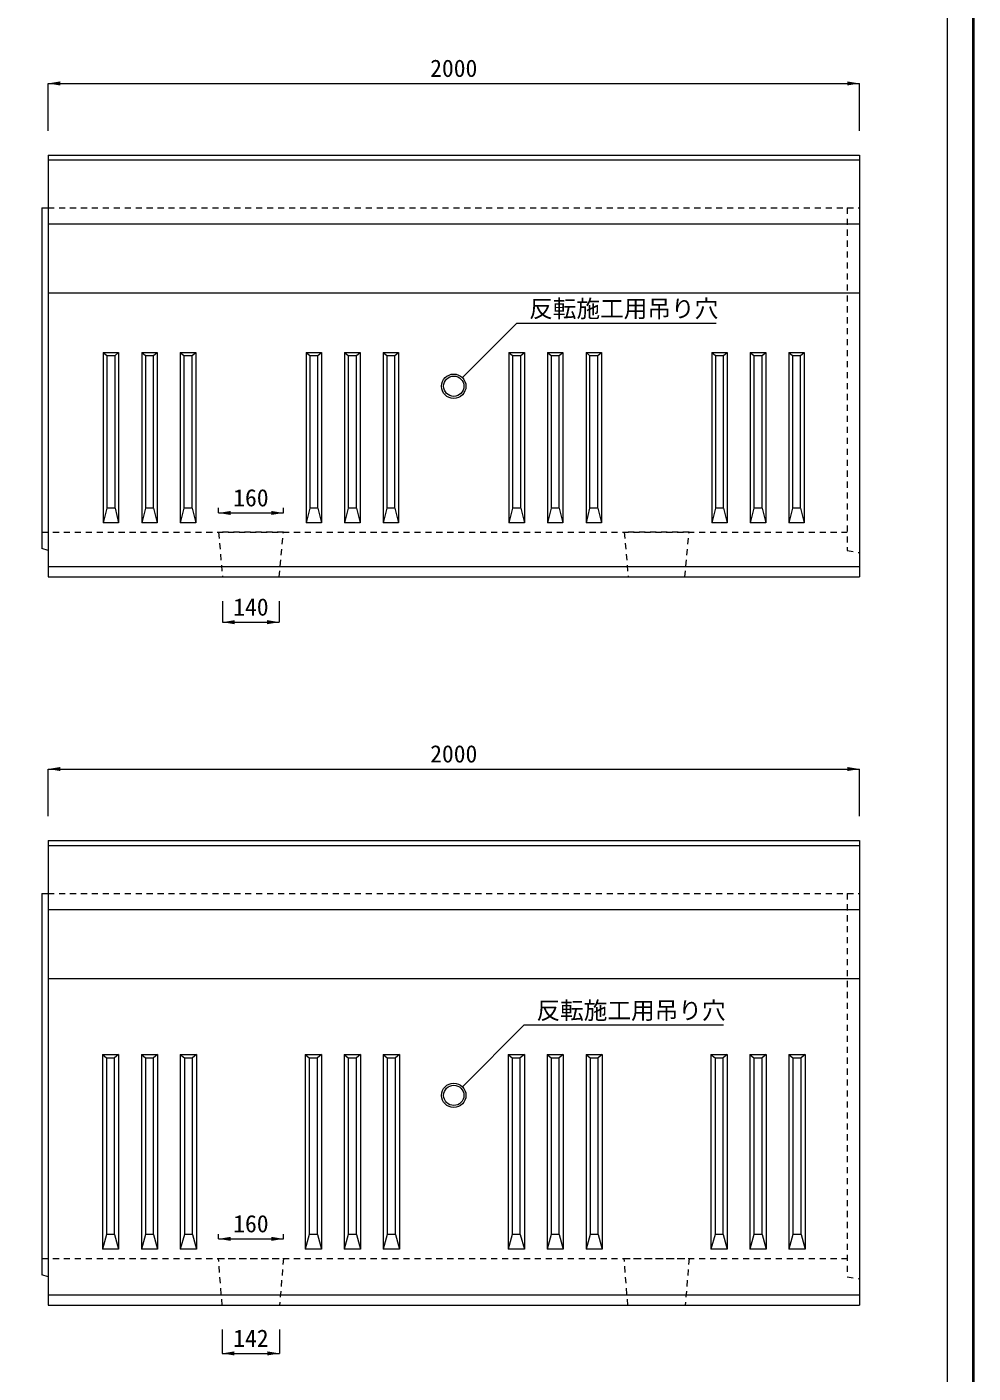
# Model space of a CAD drawing. Units: millimetres at full size. Extents: x -5540 to 13511, y -4102 to 22994.
# Drawn here: x 10755 to 13087, y 13677 to 16995 of the extents above; entities that cross this region are included whole.
import ezdxf
from ezdxf.enums import TextEntityAlignment as Align

# ---------------------------------------------------------------- set-up
doc = ezdxf.new("R2010")
doc.units = ezdxf.units.MM
doc.header["$LTSCALE"] = 40
doc.linetypes.add('USER1', pattern=[0.675, 0.375, -0.3])
for name, color, linetype, lineweight in [('0_2', 7, 'Continuous', 13), ('図枠', 7, 'Continuous', 5), ('寸法線', 7, 'Continuous', 13), ('引出線', 4, 'Continuous', 13), ('本体', 2, 'Continuous', 13), ('開孔(スリット)', 30, 'Continuous', 9), ('開孔部', 30, 'USER1', 9)]:
    doc.layers.add(name, color=color, linetype=linetype, lineweight=lineweight)
doc.styles.add('ＭＳ ゴシック', font='')
doc.styles.get('ＭＳ ゴシック').set_extended_font_data('MS Gothic')

# ---------------------------------------------------------------- blocks, each defined once
blk = doc.blocks.new('filled_arrow')
at = {"color": 0, "linetype": 'Continuous', "lineweight": -2}
blk.add_solid([(7.5, 1.25), (0, 0), (7.5, -1.25)], dxfattribs=at)

msp = doc.modelspace()

# ---------------------------------------------------------------- linework, layer by layer
at = {"layer": '0_2', "color": 1}
msp.add_lwpolyline([(9372.87, 11708.78), (13023.49, 11708.78), (13023.49, 20228.3), (9372.87, 20228.3)], close=True, dxfattribs=at)
at = {"layer": '図枠', "lineweight": 40}
msp.add_line((13086.84, 22570.17), (13086.84, 10819.83), dxfattribs=at)
at = {"layer": '寸法線'}
for p, q in [((10806.7, 16856.09), (12806.71, 16856.09)), ((10806.7, 16739.68), (10806.7, 16856.09)), ((12806.71, 16739.68), (12806.71, 16856.09)), ((11226.7, 15797.32), (11226.7, 15809.68)), ((11226.7, 15797.32), (11386.7, 15797.32)), ((11386.7, 15797.32), (11386.7, 15809.68)), ((11236.7, 15579.68), (11236.7, 15528.11)), ((11376.7, 15579.68), (11376.7, 15528.11)), ((11236.7, 15528.11), (11376.7, 15528.11)), ((10806.7, 15166.1), (12806.71, 15166.1)), ((10806.7, 15049.68), (10806.7, 15166.1)), ((12806.71, 15049.68), (12806.71, 15166.1)), ((11226.7, 14007.99), (11226.7, 14019.68)), ((11226.7, 14007.99), (11386.7, 14007.99)), ((11386.7, 14007.99), (11386.7, 14019.68)), ((11235.9, 13784.68), (11235.9, 13725.62)), ((11377.5, 13784.68), (11377.5, 13725.62)), ((11235.9, 13725.62), (11377.5, 13725.62))]:
    msp.add_line(p, q, dxfattribs=at)
at = {"layer": '引出線'}
for points in [[(11827.92, 16130.89), (11962.59, 16265.56), (12453.55, 16265.56)], [(11827.92, 14382.9), (11980.68, 14535.66), (12471.65, 14535.66)]]:
    msp.add_lwpolyline(points, dxfattribs=at)
at = {"layer": '本体'}
for p, q in [((10806.7, 16679.68), (10806.7, 15639.68)), ((10806.7, 16679.68), (12806.7, 16679.68)), ((12806.7, 16679.68), (12806.7, 15639.68)), ((10806.7, 15639.68), (12806.7, 15639.68)), ((10806.7, 14989.68), (12806.7, 14989.68)), ((10806.7, 14989.68), (10806.7, 13844.68)), ((12806.7, 14989.68), (12806.7, 13844.68)), ((10806.7, 13844.68), (12806.7, 13844.68))]:
    msp.add_line(p, q, dxfattribs=at)
at = {"layer": '本体', "lineweight": 9}
for p, q in [((10806.7, 16667.68), (12806.7, 16667.68)), ((10791.7, 16549.68), (10791.7, 15709.68)), ((10791.7, 16549.68), (10806.7, 16549.68)), ((10806.7, 16509.68), (12806.71, 16509.68)), ((10806.7, 16339.68), (12806.7, 16339.68)), ((10806.7, 15704.68), (10791.7, 15709.68)), ((10806.7, 15665.33), (12806.71, 15665.33)), ((10806.7, 14977.68), (12806.71, 14977.68)), ((10791.7, 14859.68), (10806.7, 14859.68)), ((10791.7, 14859.68), (10791.7, 13919.68)), ((10806.7, 14819.68), (12806.71, 14819.68)), ((10806.7, 14649.68), (12806.71, 14649.68)), ((10806.7, 13914.68), (10791.7, 13919.68)), ((10806.7, 13870.08), (12806.71, 13870.08))]:
    msp.add_line(p, q, dxfattribs=at)
at = {"layer": '本体', "linetype": 'USER1', "lineweight": 9}
for p, q in [((10806.7, 16549.68), (12776.7, 16549.68)), ((12776.7, 16549.68), (12776.7, 15704.68)), ((12776.7, 16549.68), (12806.7, 16549.68)), ((10791.7, 15749.68), (12776.7, 15749.68)), ((12776.7, 15704.68), (12806.7, 15699.68)), ((10806.7, 14859.68), (12776.7, 14859.68)), ((12776.7, 14859.68), (12776.7, 13914.68)), ((12776.7, 14859.68), (12806.7, 14859.68)), ((10791.7, 13959.68), (12776.7, 13959.68)), ((12776.7, 13914.68), (12806.7, 13909.68))]:
    msp.add_line(p, q, dxfattribs=at)
at = {"layer": '本体', "lineweight": 9}
for centre, radius in [((11806.7, 16109.68), 30), ((11806.7, 16109.68), 25), ((11806.7, 14361.68), 30), ((11806.7, 14361.68), 25)]:
    msp.add_circle(centre, radius, dxfattribs=at)
at = {"layer": '開孔(スリット)'}
for p, q in [((10942.7, 16192.62), (10980.7, 16192.62)), ((10942.7, 16192.62), (10942.7, 15772.68)), ((10942.7, 16192.62), (10951.7, 16185.2)), ((10951.7, 16185.2), (10971.7, 16185.2)), ((10951.7, 16185.2), (10951.7, 15809.41)), ((10971.7, 16185.2), (10980.7, 16192.62)), ((10971.7, 15809.41), (10971.7, 16185.2)), ((10980.7, 16192.62), (10980.7, 15772.68)), ((11037.7, 16192.62), (11075.7, 16192.62)), ((11037.7, 16192.62), (11037.7, 15772.68)), ((11037.7, 16192.62), (11046.7, 16185.2)), ((11046.7, 16185.2), (11066.7, 16185.2)), ((11046.7, 16185.2), (11046.7, 15809.41)), ((11066.7, 16185.2), (11075.7, 16192.62)), ((11066.7, 15809.41), (11066.7, 16185.2)), ((11075.7, 16192.62), (11075.7, 15772.68)), ((11132.7, 16192.62), (11170.7, 16192.62)), ((11132.7, 16192.62), (11132.7, 15772.68)), ((11132.7, 16192.62), (11141.7, 16185.2)), ((11141.7, 16185.2), (11161.7, 16185.2)), ((11141.7, 16185.2), (11141.7, 15809.41)), ((11161.7, 16185.2), (11170.7, 16192.62)), ((11161.7, 15809.41), (11161.7, 16185.2)), ((11170.7, 16192.62), (11170.7, 15772.68)), ((11442.7, 16192.62), (11480.7, 16192.62)), ((11442.7, 16192.62), (11442.7, 15772.68)), ((11442.7, 16192.62), (11451.7, 16185.2)), ((11451.7, 16185.2), (11471.7, 16185.2)), ((11451.7, 16185.2), (11451.7, 15809.41)), ((11471.7, 16185.2), (11480.7, 16192.62)), ((11471.7, 15809.41), (11471.7, 16185.2)), ((11480.7, 16192.62), (11480.7, 15772.68)), ((11537.7, 16192.62), (11575.7, 16192.62)), ((11537.7, 16192.62), (11537.7, 15772.68)), ((11537.7, 16192.62), (11546.7, 16185.2)), ((11546.7, 16185.2), (11566.7, 16185.2)), ((11546.7, 16185.2), (11546.7, 15809.41)), ((11566.7, 16185.2), (11575.7, 16192.62)), ((11566.7, 15809.41), (11566.7, 16185.2)), ((11575.7, 16192.62), (11575.7, 15772.68)), ((11632.7, 16192.62), (11670.7, 16192.62)), ((11632.7, 16192.62), (11632.7, 15772.68)), ((11632.7, 16192.62), (11641.7, 16185.2)), ((11641.7, 16185.2), (11661.7, 16185.2)), ((11641.7, 16185.2), (11641.7, 15809.41)), ((11661.7, 16185.2), (11670.7, 16192.62)), ((11661.7, 15809.41), (11661.7, 16185.2)), ((11670.7, 16192.62), (11670.7, 15772.68)), ((11942.7, 16192.62), (11980.7, 16192.62)), ((11942.7, 16192.62), (11942.7, 15772.68)), ((11942.7, 16192.62), (11951.7, 16185.2)), ((11951.7, 16185.2), (11971.7, 16185.2)), ((11951.7, 16185.2), (11951.7, 15809.41)), ((11971.7, 16185.2), (11980.7, 16192.62)), ((11971.7, 15809.41), (11971.7, 16185.2)), ((11980.7, 16192.62), (11980.7, 15772.68)), ((12037.7, 16192.62), (12075.7, 16192.62)), ((12037.7, 16192.62), (12037.7, 15772.68)), ((12037.7, 16192.62), (12046.7, 16185.2)), ((12046.7, 16185.2), (12066.7, 16185.2)), ((12046.7, 16185.2), (12046.7, 15809.41)), ((12066.7, 16185.2), (12075.7, 16192.62)), ((12066.7, 15809.41), (12066.7, 16185.2)), ((12075.7, 16192.62), (12075.7, 15772.68)), ((12132.7, 16192.62), (12170.7, 16192.62)), ((12132.7, 16192.62), (12132.7, 15772.68)), ((12132.7, 16192.62), (12141.7, 16185.2)), ((12141.7, 16185.2), (12161.7, 16185.2)), ((12141.7, 16185.2), (12141.7, 15809.41)), ((12161.7, 16185.2), (12170.7, 16192.62)), ((12161.7, 15809.41), (12161.7, 16185.2)), ((12170.7, 16192.62), (12170.7, 15772.68)), ((12442.7, 16192.62), (12480.7, 16192.62)), ((12442.7, 16192.62), (12442.7, 15772.68)), ((12442.7, 16192.62), (12451.7, 16185.2)), ((12451.7, 16185.2), (12471.7, 16185.2)), ((12451.7, 16185.2), (12451.7, 15809.41)), ((12471.7, 16185.2), (12480.7, 16192.62)), ((12471.7, 15809.41), (12471.7, 16185.2)), ((12480.7, 16192.62), (12480.7, 15772.68)), ((12537.7, 16192.62), (12575.7, 16192.62)), ((12537.7, 16192.62), (12537.7, 15772.68)), ((12537.7, 16192.62), (12546.7, 16185.2)), ((12546.7, 16185.2), (12566.7, 16185.2)), ((12546.7, 16185.2), (12546.7, 15809.41)), ((12566.7, 16185.2), (12575.7, 16192.62)), ((12566.7, 15809.41), (12566.7, 16185.2)), ((12575.7, 16192.62), (12575.7, 15772.68)), ((12632.7, 16192.62), (12670.7, 16192.62)), ((12632.7, 16192.62), (12632.7, 15772.68)), ((12632.7, 16192.62), (12641.7, 16185.2)), ((12641.7, 16185.2), (12661.7, 16185.2)), ((12641.7, 16185.2), (12641.7, 15809.41)), ((12661.7, 16185.2), (12670.7, 16192.62)), ((12661.7, 15809.41), (12661.7, 16185.2)), ((12670.7, 16192.62), (12670.7, 15772.68)), ((10951.7, 15809.41), (10942.7, 15772.68)), ((10971.7, 15809.41), (10951.7, 15809.41)), ((10971.7, 15809.41), (10980.7, 15772.68)), ((11046.7, 15809.41), (11037.7, 15772.68)), ((11066.7, 15809.41), (11046.7, 15809.41)), ((11066.7, 15809.41), (11075.7, 15772.68)), ((11141.7, 15809.41), (11132.7, 15772.68)), ((11161.7, 15809.41), (11141.7, 15809.41)), ((11161.7, 15809.41), (11170.7, 15772.68)), ((11451.7, 15809.41), (11442.7, 15772.68)), ((11471.7, 15809.41), (11451.7, 15809.41)), ((11471.7, 15809.41), (11480.7, 15772.68)), ((11546.7, 15809.41), (11537.7, 15772.68)), ((11566.7, 15809.41), (11546.7, 15809.41)), ((11566.7, 15809.41), (11575.7, 15772.68)), ((11641.7, 15809.41), (11632.7, 15772.68)), ((11661.7, 15809.41), (11641.7, 15809.41)), ((11661.7, 15809.41), (11670.7, 15772.68)), ((11951.7, 15809.41), (11942.7, 15772.68)), ((11971.7, 15809.41), (11951.7, 15809.41)), ((11971.7, 15809.41), (11980.7, 15772.68)), ((12046.7, 15809.41), (12037.7, 15772.68)), ((12066.7, 15809.41), (12046.7, 15809.41)), ((12066.7, 15809.41), (12075.7, 15772.68)), ((12141.7, 15809.41), (12132.7, 15772.68)), ((12161.7, 15809.41), (12141.7, 15809.41)), ((12161.7, 15809.41), (12170.7, 15772.68)), ((12451.7, 15809.41), (12442.7, 15772.68)), ((12471.7, 15809.41), (12451.7, 15809.41)), ((12471.7, 15809.41), (12480.7, 15772.68)), ((12546.7, 15809.41), (12537.7, 15772.68)), ((12566.7, 15809.41), (12546.7, 15809.41)), ((12566.7, 15809.41), (12575.7, 15772.68)), ((12641.7, 15809.41), (12632.7, 15772.68)), ((12661.7, 15809.41), (12641.7, 15809.41)), ((12661.7, 15809.41), (12670.7, 15772.68)), ((10980.7, 15772.68), (10942.7, 15772.68)), ((11075.7, 15772.68), (11037.7, 15772.68)), ((11170.7, 15772.68), (11132.7, 15772.68)), ((11480.7, 15772.68), (11442.7, 15772.68)), ((11575.7, 15772.68), (11537.7, 15772.68)), ((11670.7, 15772.68), (11632.7, 15772.68)), ((11980.7, 15772.68), (11942.7, 15772.68)), ((12075.7, 15772.68), (12037.7, 15772.68)), ((12170.7, 15772.68), (12132.7, 15772.68)), ((12480.7, 15772.68), (12442.7, 15772.68)), ((12575.7, 15772.68), (12537.7, 15772.68)), ((12670.7, 15772.68), (12632.7, 15772.68)), ((10940.7, 14462.65), (10980.7, 14462.65)), ((10940.7, 14462.65), (10940.7, 13982.68)), ((10940.7, 14462.65), (10950.7, 14453.88)), ((10950.7, 14453.88), (10970.7, 14453.88)), ((10950.7, 14453.88), (10950.7, 14019.06)), ((10980.7, 14462.65), (10970.7, 14453.88)), ((10970.7, 14019.06), (10970.7, 14453.88)), ((10980.7, 14462.65), (10980.7, 13982.68)), ((11036.7, 14462.65), (11076.7, 14462.65)), ((11036.7, 14462.65), (11036.7, 13982.68)), ((11036.7, 14462.65), (11046.7, 14453.88)), ((11046.7, 14453.88), (11066.7, 14453.88)), ((11046.7, 14453.88), (11046.7, 14019.06)), ((11076.7, 14462.65), (11066.7, 14453.88)), ((11066.7, 14019.06), (11066.7, 14453.88)), ((11076.7, 14462.65), (11076.7, 13982.68)), ((11132.7, 14462.65), (11172.7, 14462.65)), ((11132.7, 14462.65), (11132.7, 13982.68)), ((11132.7, 14462.65), (11142.7, 14453.88)), ((11142.7, 14453.88), (11162.7, 14453.88)), ((11142.7, 14453.88), (11142.7, 14019.06)), ((11172.7, 14462.65), (11162.7, 14453.88)), ((11162.7, 14019.06), (11162.7, 14453.88)), ((11172.7, 14462.65), (11172.7, 13982.68)), ((11440.7, 14462.65), (11480.7, 14462.65)), ((11440.7, 14462.65), (11440.7, 13982.68)), ((11440.7, 14462.65), (11450.7, 14453.88)), ((11450.7, 14453.88), (11470.7, 14453.88)), ((11450.7, 14453.88), (11450.7, 14019.06)), ((11480.7, 14462.65), (11470.7, 14453.88)), ((11470.7, 14019.06), (11470.7, 14453.88)), ((11480.7, 14462.65), (11480.7, 13982.68)), ((11536.7, 14462.65), (11576.7, 14462.65)), ((11536.7, 14462.65), (11536.7, 13982.68)), ((11536.7, 14462.65), (11546.7, 14453.88)), ((11546.7, 14453.88), (11566.7, 14453.88)), ((11546.7, 14453.88), (11546.7, 14019.06)), ((11576.7, 14462.65), (11566.7, 14453.88)), ((11566.7, 14019.06), (11566.7, 14453.88)), ((11576.7, 14462.65), (11576.7, 13982.68)), ((11632.7, 14462.65), (11672.7, 14462.65)), ((11632.7, 14462.65), (11632.7, 13982.68)), ((11632.7, 14462.65), (11642.7, 14453.88)), ((11642.7, 14453.88), (11662.7, 14453.88)), ((11642.7, 14453.88), (11642.7, 14019.06)), ((11672.7, 14462.65), (11662.7, 14453.88)), ((11662.7, 14019.06), (11662.7, 14453.88)), ((11672.7, 14462.65), (11672.7, 13982.68)), ((11940.7, 14462.65), (11980.7, 14462.65)), ((11940.7, 14462.65), (11940.7, 13982.68)), ((11940.7, 14462.65), (11950.7, 14453.88)), ((11950.7, 14453.88), (11970.7, 14453.88)), ((11950.7, 14453.88), (11950.7, 14019.06)), ((11980.7, 14462.65), (11970.7, 14453.88)), ((11970.7, 14019.06), (11970.7, 14453.88)), ((11980.7, 14462.65), (11980.7, 13982.68)), ((12036.7, 14462.65), (12076.7, 14462.65)), ((12036.7, 14462.65), (12036.7, 13982.68)), ((12036.7, 14462.65), (12046.7, 14453.88)), ((12046.7, 14453.88), (12066.7, 14453.88)), ((12046.7, 14453.88), (12046.7, 14019.06)), ((12076.7, 14462.65), (12066.7, 14453.88)), ((12066.7, 14019.06), (12066.7, 14453.88)), ((12076.7, 14462.65), (12076.7, 13982.68)), ((12132.7, 14462.65), (12172.7, 14462.65)), ((12132.7, 14462.65), (12132.7, 13982.68)), ((12132.7, 14462.65), (12142.7, 14453.88)), ((12142.7, 14453.88), (12162.7, 14453.88)), ((12142.7, 14453.88), (12142.7, 14019.06)), ((12172.7, 14462.65), (12162.7, 14453.88)), ((12162.7, 14019.06), (12162.7, 14453.88)), ((12172.7, 14462.65), (12172.7, 13982.68)), ((12440.7, 14462.65), (12480.7, 14462.65)), ((12440.7, 14462.65), (12440.7, 13982.68)), ((12440.7, 14462.65), (12450.7, 14453.88)), ((12450.7, 14453.88), (12470.7, 14453.88)), ((12450.7, 14453.88), (12450.7, 14019.06)), ((12480.7, 14462.65), (12470.7, 14453.88)), ((12470.7, 14019.06), (12470.7, 14453.88)), ((12480.7, 14462.65), (12480.7, 13982.68)), ((12536.7, 14462.65), (12576.7, 14462.65)), ((12536.7, 14462.65), (12536.7, 13982.68)), ((12536.7, 14462.65), (12546.7, 14453.88)), ((12546.7, 14453.88), (12566.7, 14453.88)), ((12546.7, 14453.88), (12546.7, 14019.06)), ((12576.7, 14462.65), (12566.7, 14453.88)), ((12566.7, 14019.06), (12566.7, 14453.88)), ((12576.7, 14462.65), (12576.7, 13982.68)), ((12632.7, 14462.65), (12672.7, 14462.65)), ((12632.7, 14462.65), (12632.7, 13982.68)), ((12632.7, 14462.65), (12642.7, 14453.88)), ((12642.7, 14453.88), (12662.7, 14453.88)), ((12642.7, 14453.88), (12642.7, 14019.06)), ((12672.7, 14462.65), (12662.7, 14453.88)), ((12662.7, 14019.06), (12662.7, 14453.88)), ((12672.7, 14462.65), (12672.7, 13982.68)), ((10950.7, 14019.06), (10940.7, 13982.68)), ((10970.7, 14019.06), (10950.7, 14019.06)), ((10970.7, 14019.06), (10980.7, 13982.68)), ((11046.7, 14019.06), (11036.7, 13982.68)), ((11066.7, 14019.06), (11046.7, 14019.06)), ((11066.7, 14019.06), (11076.7, 13982.68)), ((11142.7, 14019.06), (11132.7, 13982.68)), ((11162.7, 14019.06), (11142.7, 14019.06)), ((11162.7, 14019.06), (11172.7, 13982.68)), ((11450.7, 14019.06), (11440.7, 13982.68)), ((11470.7, 14019.06), (11450.7, 14019.06)), ((11470.7, 14019.06), (11480.7, 13982.68)), ((11546.7, 14019.06), (11536.7, 13982.68)), ((11566.7, 14019.06), (11546.7, 14019.06)), ((11566.7, 14019.06), (11576.7, 13982.68)), ((11642.7, 14019.06), (11632.7, 13982.68)), ((11662.7, 14019.06), (11642.7, 14019.06)), ((11662.7, 14019.06), (11672.7, 13982.68)), ((11950.7, 14019.06), (11940.7, 13982.68)), ((11970.7, 14019.06), (11950.7, 14019.06)), ((11970.7, 14019.06), (11980.7, 13982.68)), ((12046.7, 14019.06), (12036.7, 13982.68)), ((12066.7, 14019.06), (12046.7, 14019.06)), ((12066.7, 14019.06), (12076.7, 13982.68)), ((12142.7, 14019.06), (12132.7, 13982.68)), ((12162.7, 14019.06), (12142.7, 14019.06)), ((12162.7, 14019.06), (12172.7, 13982.68)), ((12450.7, 14019.06), (12440.7, 13982.68)), ((12470.7, 14019.06), (12450.7, 14019.06)), ((12470.7, 14019.06), (12480.7, 13982.68)), ((12546.7, 14019.06), (12536.7, 13982.68)), ((12566.7, 14019.06), (12546.7, 14019.06)), ((12566.7, 14019.06), (12576.7, 13982.68)), ((12642.7, 14019.06), (12632.7, 13982.68)), ((12662.7, 14019.06), (12642.7, 14019.06)), ((12662.7, 14019.06), (12672.7, 13982.68)), ((10980.7, 13982.68), (10940.7, 13982.68)), ((11076.7, 13982.68), (11036.7, 13982.68)), ((11172.7, 13982.68), (11132.7, 13982.68)), ((11480.7, 13982.68), (11440.7, 13982.68)), ((11576.7, 13982.68), (11536.7, 13982.68)), ((11672.7, 13982.68), (11632.7, 13982.68)), ((11980.7, 13982.68), (11940.7, 13982.68)), ((12076.7, 13982.68), (12036.7, 13982.68)), ((12172.7, 13982.68), (12132.7, 13982.68)), ((12480.7, 13982.68), (12440.7, 13982.68)), ((12576.7, 13982.68), (12536.7, 13982.68)), ((12672.7, 13982.68), (12632.7, 13982.68))]:
    msp.add_line(p, q, dxfattribs=at)
at = {"layer": '開孔部'}
for p, q in [((11386.7, 13959.68), (11377.5, 13844.68)), ((12386.7, 13959.68), (12377.5, 13844.68))]:
    msp.add_line(p, q, dxfattribs=at)
for points in [[(11386.7, 15749.68), (11226.7, 15749.68), (11236.7, 15639.68), (11376.7, 15639.68)], [(12386.7, 15749.68), (12226.7, 15749.68), (12236.7, 15639.68), (12376.7, 15639.68)]]:
    msp.add_lwpolyline(points, close=True, dxfattribs=at)
for points in [[(11235.9, 13844.68), (11226.7, 13959.68), (11386.7, 13959.68)], [(12235.9, 13844.68), (12226.7, 13959.68), (12386.7, 13959.68)]]:
    msp.add_lwpolyline(points, dxfattribs=at)

# ---------------------------------------------------------------- block references
at = {"layer": '寸法線', "xscale": 4, "yscale": 4}
for p in [(10806.7, 16856.09), (11226.7, 15797.32), (11236.7, 15528.11), (10806.7, 15166.1), (11226.7, 14007.99), (11235.9, 13725.62)]:
    msp.add_blockref('filled_arrow', p, dxfattribs=at)
at = {"layer": '寸法線', "xscale": 4, "yscale": 4, "rotation": 180}
for p in [(12806.71, 16856.09), (11386.7, 15797.32), (11376.7, 15528.11), (12806.71, 15166.1), (11386.7, 14007.99), (11377.5, 13725.62)]:
    msp.add_blockref('filled_arrow', p, dxfattribs=at)
at = {"layer": '引出線', "xscale": 0.133, "yscale": 0.133, "rotation": 45}
for p in [(11827.92, 16130.89), (11827.92, 14382.9)]:
    msp.add_blockref('filled_arrow', p, dxfattribs=at)

# ---------------------------------------------------------------- texts
at = {"layer": '寸法線', "style": 'ＭＳ ゴシック'}
for s, p in [('2000', (11806.7, 16893.59)), ('160', (11306.7, 15834.82)), ('140', (11306.7, 15565.61)), ('2000', (11806.7, 15203.6)), ('160', (11306.7, 14045.49)), ('142', (11306.7, 13763.12))]:
    msp.add_text(s, height=42.72, dxfattribs=at).set_placement(p, align=Align.MIDDLE_CENTER)
at = {"layer": '引出線', "style": 'ＭＳ ゴシック'}
for p in [(11992.59, 16322.31), (12010.68, 14592.4)]:
    msp.add_text('反転施工用吊り穴', height=42.72, dxfattribs=at).set_placement(p, align=Align.TOP_LEFT)

doc.saveas('drawing.dxf')
